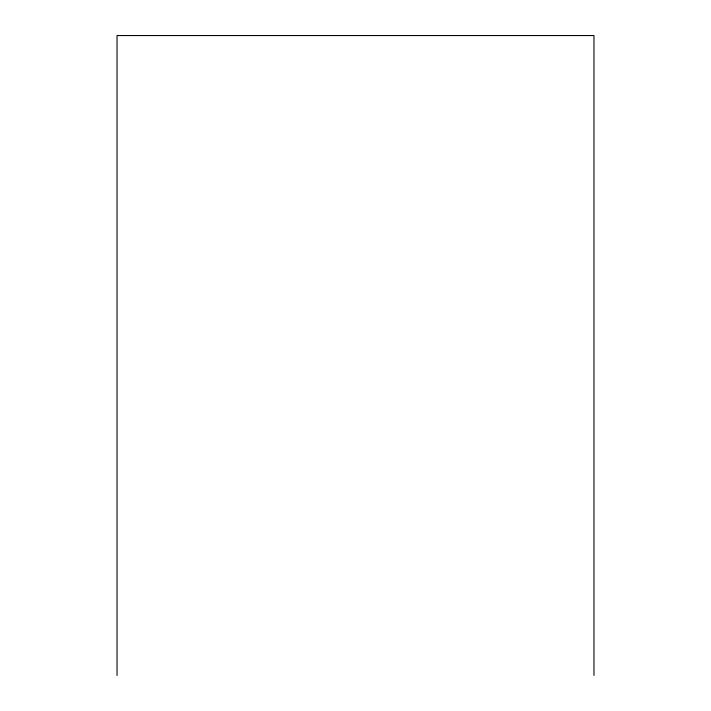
<?xml version="1.0" encoding="UTF-8"?>
<svg xmlns="http://www.w3.org/2000/svg" width="711" height="711" viewBox="0 0 711 711"><rect width="100%" height="100%" fill="white"/><g stroke="black" fill="none" stroke-linecap="round" stroke-linejoin="round"><path stroke-width="1.07" d="M593.969 675.45L593.969 35.55L117.031 35.55L117.031 675.45"/></g></svg>
